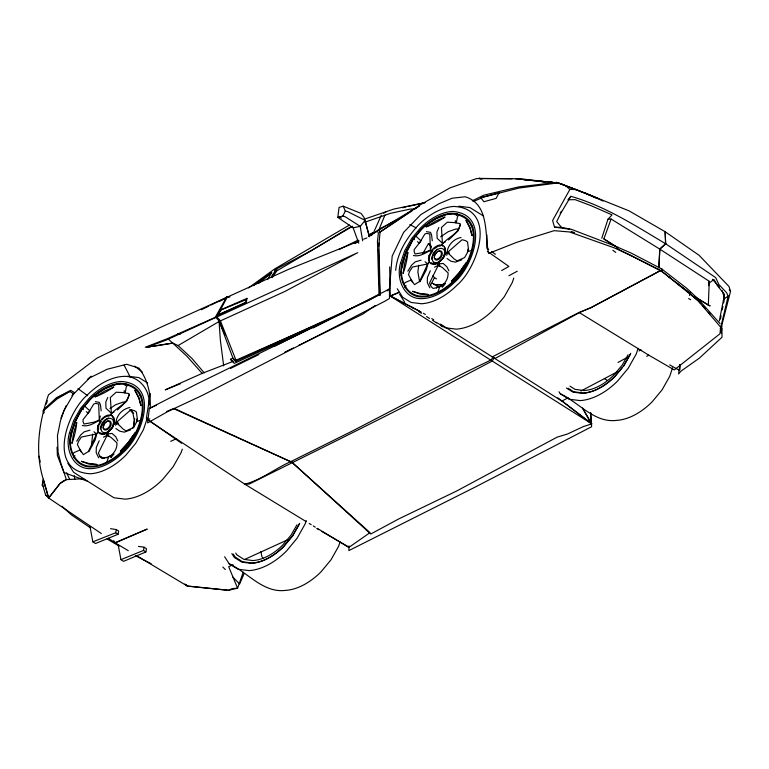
<?xml version="1.0" encoding="UTF-8"?>
<svg xmlns="http://www.w3.org/2000/svg" width="769" height="769" viewBox="0 0 769 769"><rect width="100%" height="100%" fill="white"/><g stroke="black" fill="none" stroke-linecap="round" stroke-linejoin="round"><path stroke-width="1.15" d="M74.747 479.423L74.324 475.694M679.959 369.639L680.056 364.477M100.422 422.268L99.278 419.903L98.672 403.994L95.673 403.389L93.751 404.023L88.233 413.097L86.291 411.723M431.159 251.473L430.4 249.906L429.794 233.987L426.795 233.392L424.873 234.016L419.365 243.091L417.413 241.716M111.486 415.25L110.332 397.506L116.148 392.228L125.222 392.69L126.279 387.018L127.962 384.317M401.178 275.696L401.303 271.486M442.579 246.138L441.454 227.499L447.27 222.222L456.344 222.683L457.401 217.012L459.083 214.311M349.049 545.913L348.886 550.585L476.271 486.527L591.63 426.718L590.688 412.77M679.959 364.468L678.585 373.965L680.844 371.244L699.434 358.075L722.043 337.207L721.918 328.613L698.415 301.198L687.544 291.403L661.6 271.246L661.513 268.794L686.688 288.269L697.983 298.853L710.181 305.937L708.326 305.178L709.258 281.3L659.725 249.06L665.56 243.706L665.118 231.709L628.965 210.821L576.192 189.568L557.929 182.945L515.97 178.754L476.559 178.571L450.048 187.876L419.778 205.112L379.771 232.2L412.28 210.696M486.864 234.843L486.806 248.166L488.709 249.531M659.725 249.06L658.85 267.785L659.898 249.175L665.733 243.821L665.118 231.709L699.088 255.298L728.983 286.481L730.55 291.326L721.774 325.354M106.881 462.179L108.554 456.978C113.822 454.287 117.253 448.894 116.975 442.896L111.245 437.571L106.785 434.985L106.42 433.562L112.447 427.343L115.033 422.21M438.003 292.172L439.282 287.817M313.108 327.978L389.422 288.981L392.2 256.029L403.658 232.315L420.845 214.589L438.878 203.785L452.105 198.219L465.235 196.777C489.43 204.266 484.557 233.824 488.584 253.453L516.864 242.273L554.093 230.681L569.531 231.959L614.46 247.935L630.618 255.298L662.349 271.717L662.08 269.16L631.272 253.126L614.239 245.724L571.377 229.335L561.457 227.374L554.545 227.134L552.603 220.54L569.887 189.414L576.192 189.568M129.836 409.55L133.018 413.53L134.191 419.961L133.739 427.228L134.69 418.596M708.672 285.616L709.258 281.3M720.313 328.132L721.322 332.919L721.918 325.796M378.723 246.215L379.002 242.994M149.051 405.119C150.647 390.046 138.622 374.945 122.761 376.445A60.155 37.931 -57.6 0 0 87.291 395.016M395.699 270.313C397.102 253.011 406.964 237.563 418.413 225.019A60.155 37.931 -57.6 0 1 453.883 206.438C497.553 208.678 478.222 267.016 457.017 285.174A60.155 37.931 -57.6 0 1 421.547 303.755L411.059 302.448L402.725 297.305L397.237 288.74M720.764 326.325L719.938 333.813L674.288 369.899L648.825 355.182L579.076 312.474L492.256 356.864L563.254 401.985L591.784 423.873L583.527 426.516L567.426 434.033L557.064 437.177L456.575 491.055L398.371 519.113L370.745 534.032L291.076 461.487C275.456 468.292 261.364 479.885 244.85 484.21L149.647 421.152M719.323 320.961L724.542 294.412L717.621 285.972L713.968 279.532L708.816 283.28M92.713 434.11L91.742 442.483L92.357 445.549M103.113 427.583L104.699 423.344L107.083 421.316M434.235 257.577L434.946 254.722L436.946 252.165M156.472 405.157L149.33 408.474L147.61 422.912L167.796 411.55L202.458 395.324L385.182 301.044L389.489 298.487L389.422 288.981M418.711 265.257L417.884 272.024L419.576 281.617M358.748 243.244L353.144 227.816L337.802 217.377L339.062 207.428L343.195 206.169L361.084 213.407L364.064 217.483L369.341 236.689M116.696 424.084L116.984 421.931M150.291 393.44L146.331 418.509L181.609 443.29M136.594 422.037L137.19 417.952L136.392 411.982L134.402 410.617L130.941 409.733L114.216 424.334L114.081 419.384L111.928 415.798M467.725 252.03L468.321 247.945L467.523 241.975L465.524 240.61L462.063 239.736L445.338 254.328L445.213 249.377L444.338 247.128M720.524 319.039L721.014 315.684M100.326 429.073C100.595 424.171 103.988 419.201 108.833 417.903M113.899 423.94L113.793 420.335M431.447 259.076L433.332 253.03L437.292 249.079M124.299 390.652L123.992 392.709L129.067 393.632C128.087 404.484 115.388 407.378 110.323 415.51M455.421 220.655L455.113 222.712L460.189 223.635C459.208 234.478 446.51 237.371 441.444 245.513M70.373 440.426C72.007 428.65 76.583 417.384 83.023 407.445M401.889 268.275L404.782 256.202L413.549 238.342M115.946 422.912C116.369 415.241 122.511 408.887 129.932 407.474M447.068 252.905C447.491 245.234 453.643 238.88 461.054 237.467M90.021 526.736L92.838 541.837L115.648 532.773L116.273 529.553L110.515 528.688M92.838 541.837L95.491 543.52L118.041 534.292L118.666 531.071L116.273 529.553M118.109 544.548L120.935 559.659L143.486 550.431L144.111 547.211L138.41 546.384M120.935 559.659L123.588 561.341L145.879 551.95L146.504 548.73L144.111 547.211M721.101 325.854L728.166 296.094L726.609 292.729L718.832 284.463L715.689 277.599L665.56 243.706M110.938 457.468L111.361 455.411L107.285 457.267L102.046 458.449L100.143 456.786L98.394 453.066L108.352 432.86L103.238 434.158L99.864 432.668M722.158 309.926L722.889 306.437M723.619 302.957L724.59 298.314L722.129 290.634M359.19 240.995L288.481 269.39L160.981 327.152L96.942 358.133L48.476 394.833C39.113 421.97 34.518 451.682 43.391 479.587L42.084 485.239L43.881 486.758M689.457 295.431L690.302 292.278M99.278 419.903L100.345 416.039M430.4 249.906L431.476 246.032M46.361 404.042L47.303 400.707M243.206 572.232L237.592 588.218L228.48 590.294L187.511 586.161L136.459 555.583M98.278 431.976L96.904 433.283L95.154 439.935L88.868 451.701M429.4 261.969L428.025 263.277L426.276 269.938L419.989 281.704M137.257 419.086L135.969 423.296L133.47 427.564L126.039 430.909L123.088 429.025L116.542 422.575L115.619 425.276M468.379 249.079L467.091 253.289L464.591 257.557L457.161 260.902L454.21 259.018L447.664 252.568L446.751 255.27M601.771 238.294L607.933 219.29L612.037 214.878L591.015 205.669L575.164 199.652L567.858 199.748M147.331 417.971L143.438 429.688L135.844 443.165L125.885 455.181A60.155 37.931 -57.6 0 1 90.425 473.762C46.755 471.512 66.086 413.174 87.291 395.016M182.291 449.163L181.167 452.537L173.14 466.793L162.605 479.5A63.616 40.113 -57.6 0 1 125.097 499.148L114.004 497.774L105.19 492.333L73.632 472.31L67.826 463.255M306.245 520.613L305.12 523.987L297.094 538.242L286.558 550.95A63.616 40.113 -57.6 0 1 249.05 570.598L237.957 569.223L229.143 563.783L224.625 556.737M340.013 542.049L338.6 546.307L331.016 559.784L321.058 571.8A60.155 37.931 -57.6 0 1 285.587 590.381C263.19 593.255 247.81 572.405 229.143 563.783M513.788 278.032L512.289 282.531L504.262 296.786L493.727 309.494A63.616 40.113 -57.6 0 1 456.219 329.142L445.126 327.767L436.321 322.326M638.116 348.347L636.242 353.99L628.215 368.245L617.68 380.943A63.616 40.113 -57.6 0 1 580.172 400.591L569.079 399.217L560.274 393.776L558.976 391.767M672.558 367.784L669.722 376.31L662.138 389.787L652.179 401.793A60.155 37.931 -57.6 0 1 616.709 420.374C594.312 423.258 578.932 402.408 560.274 393.776M446.155 252.213L443.569 257.336L437.551 263.556L437.907 264.978L442.367 267.564L448.096 272.899C448.375 278.887 444.943 284.28 439.676 286.972M603.867 238.919L618.055 247.906L603.867 238.919L611.095 219.04L659.898 249.175M69.787 391.459L56.887 399.121L43.179 411.002L56.483 397.89L69.787 391.459L73.382 393.68L74.564 392.671L70.69 390.306L56.483 397.89L43.67 409.666L43.179 411.002L43.708 412.972M96.904 433.283L88.464 451.47L83.36 454.652L80.197 449.952L74.612 452.297L72.334 454.143M428.025 263.277L419.595 281.464L414.481 284.645L411.319 279.945L405.734 282.29L403.456 284.136M129.327 394.843L126.866 400.947L117.455 409.992M460.458 224.836L457.997 230.95L448.577 239.986M384.971 214.984L379.194 229.124L395.9 220.395M112.274 427.218L113.62 422.335L113.178 420.335L112.024 418.97L110.303 418.394A8.844 5.575 -57.6 0 0 104.007 421.633L101.335 426.42L101.027 428.804L101.47 430.803L102.623 432.178L104.334 432.745A8.844 5.575 -57.6 0 0 110.64 429.515M132.604 428.573L134.325 424.44M443.396 257.211L444.742 252.338L444.299 250.338L443.146 248.964L441.435 248.397A8.844 5.575 -57.6 0 0 435.129 251.626L432.457 256.413L432.149 258.807L432.591 260.806L433.745 262.171L435.465 262.738A8.844 5.575 -57.6 0 0 441.762 259.509M60.943 418.134L66.24 405.58M243.994 573.885L239.659 583.988L232.92 577.202M99.191 440.762L96.298 447.471L96.212 452.72L98.692 457.853M430.323 270.755L427.42 277.474L427.333 282.713L429.813 287.846M107.756 397.486L105.805 401.947L105.997 408.272L111.543 413.472M438.878 227.48L436.927 231.94L437.128 238.265L442.665 243.465M381.318 215.233L373.407 233.007L368.851 236.006M112.312 427.997L113.264 425.949M444.867 254.923L443.434 257.99L438.59 262.575M442.483 285.405L438.407 287.26L433.168 288.452L431.265 286.779L429.515 283.059L439.483 262.854L434.36 264.151L430.986 262.662M337.802 217.377L342.849 216.012L345.3 211.071L343.195 206.169M430.294 285.568L434.495 277.599L432.822 275.879M436.369 288.087L437.417 286.097M233.363 359.267L219.04 320.779L215.426 317.03L216.637 316.828L227.509 296.699L228.508 296.536M215.426 317.03L226.576 297.161L227.509 296.699M299.631 523.304L292.739 535.551L283.684 546.471A54.657 34.461 -57.6 0 1 251.453 563.35L241.927 562.168L234.362 557.496L231.863 553.603M630.753 353.298L623.861 365.554L614.806 376.464A54.657 34.461 -57.6 0 1 582.575 393.344L573.049 392.161L566.426 388.076M422.815 253.578L428.496 243.513L430.553 244.811M560.197 213.301L561.38 211.215M296.978 524.775L291.076 535.099L282.608 545.183A50.783 32.019 -57.6 0 1 252.655 560.563L243.85 559.342L236.9 554.891L235.756 553.065M299.42 524.006L292.547 536.041L283.569 546.73A53.84 33.951 -57.6 0 1 251.809 563.033L242.485 561.745L235.103 557.025L233.295 554.113M628.1 354.769L622.198 365.092L613.739 375.176A50.783 32.019 -57.6 0 1 583.777 390.556L574.972 389.335L570.012 386.163M623.669 366.034L630.551 354M125.078 385.509L126.078 383.769M456.2 215.512L457.199 213.763M267.535 279.618L271.745 272.572L253.318 285.635M665.733 243.821C635.367 225.702 605.155 206.082 570.896 196.335L561.11 212.696L556.679 221.559L561.457 227.374M306.12 521.565L244.85 484.21L249.214 484.057C330.468 443.675 412.03 403.629 492.179 361.026L494.044 357.998M271.361 277.59L276.821 268.766L311.205 250.742L349.28 227.643L352.625 226.471M76.727 441.185L80.658 434.966L84.167 431.851L89.963 430.179M407.849 271.178L411.78 264.969L415.289 261.844L421.085 260.182M135.19 432.303L128.269 442.588L120.358 451.182L128.212 442.588L132.835 435.956M466.312 262.296L459.391 272.582L451.48 281.175L459.343 272.591L463.957 265.959M71.978 395.66L73.247 393.728M272.226 277.628L276.83 270.861L352.548 226.297M83.148 406.859L82.014 408.464L83.369 409.656M271.822 276.1L277.282 268.439L274.456 270.688M101.335 421.47L98.788 425.334L98.249 430.256M432.466 251.473C430.188 254.145 428.564 257.605 429.467 261.172M111.582 428.891L107.468 432.582M345.3 211.071L347.453 211.523L365.16 220.395L360.209 226.346L353.144 227.816M622.179 367.813L614.7 376.723A53.84 33.951 -57.6 0 1 582.931 393.036L573.607 391.738L568.07 388.201M111.13 457.286L114.004 453.931M442.252 287.279L445.126 283.924M317.347 528.399L348.838 547.432L370.004 532.667L291.076 461.487L351.875 431.274L465.735 372.206L490.747 360.113L493.092 357.393M568.618 198.902L570.896 196.335M419.249 231.325L423.104 227.413M101.931 419.864L104.18 417.682L106.91 416.279L109.208 416.039M433.803 249.127L438.032 246.272L440.329 246.032M73.584 457.132L75.006 455.796M404.705 287.135L406.128 285.789M387.22 290.893L389.72 288.683M87.695 379.107L91.251 376.176M258.49 283.415L271.64 272.928M92.847 396.756L104.949 388.778L115.11 384.788M424.844 226.086L436.071 218.771L445.097 215.06M368.659 235.891L372.975 232.738L368.726 234.843M248.55 287.904L274.696 268.929L349.462 225.048M109.957 408.579L115.638 404.725L123.29 402.043L125.616 402.052M440.647 236.823L448.221 231.68L455.873 228.999L458.199 229.018M414.251 209.389L419.182 206.13M724.042 298.824L728.166 296.094M220.145 321.029L285.088 291.345L357.72 252.684L166.7 339.879L147.11 347.194M369.235 235.872L419.105 206.034M372.619 233.997L376.954 231.286M374.993 305.639L362.93 314.031L298.785 345.358M168.113 338.966L172.746 343.099L178.091 345.56L219.059 321.529L225.279 334.948M106.785 434.985L108.842 433.783L112.063 433.456L115.783 436.802L117.772 440.839M437.907 264.978L439.964 263.777L443.184 263.45L446.904 266.795L448.894 270.832M501.638 270.553L508.905 266.43L487.335 251.319M149.33 408.474L196.797 384L351.827 308.234M383.596 213.205L386.307 211.725M137.459 421.566L139.189 420.624L141.294 420.595M468.581 251.559L470.311 250.617M618.007 362.459L627.466 357.287M639.029 350.962L641.135 349.808M508.905 275.735L517.258 271.217M219.655 301.313L227.951 296.863L210.869 305.11M700.646 303.476L698.329 300.842L660.725 270.448L591.101 307.658L579.076 312.474M660.725 270.448L590.986 307.581L579.345 312.637L494.89 358.537L440.512 324.105M561.831 401.101L568.195 397.736M580.922 391.017L618.055 371.417M646.7 356.297L648.825 355.182M369.38 236.208L372.513 234.564M433.034 250.694L430.755 250.185C425.401 252.972 419.816 257.009 413.443 255.529M343.435 312.877L234.295 363.391L230.45 359.315L232.738 358.123L236.381 361.17L220.251 320.5L216.637 316.828M230.392 368.505L258.778 354.586M378.329 295.161L274.898 346.069M338.994 249.598L358.104 240.111M284.886 352.144L293.431 347.963M434.562 267.17L438.243 265.372M103.44 437.167L107.122 435.379M201.267 309.753L208.735 306.139M357.72 241.956L354.509 243.475L357.691 241.927M147.686 419.845L149.82 418.845M170.689 441.339L176.101 438.868M233.017 564.734L228.691 566.715L237.592 588.218L232.228 588.573L228.48 590.294L187.357 585.988M244.927 559.303L288.24 539.53M234.574 360.834L325.652 320.692M216.07 316.982L167.536 338.6L145.283 347.252L172.746 343.099L187.117 356.432L202.382 373.667M108.314 538.223L115.273 542.904L147.225 529.072L115.014 542.741L113.639 540.934M327.854 319.75L331.16 318.328M399.101 292.403L390.268 296.142L389.672 266.891M399.082 292.307L390.239 296.007L419.951 311.445M166.738 411.444L174.082 408.397L293.249 462.871L173.707 408.656M180.407 383.731L165.258 389.864L202.881 373.071L233.478 361.257M363.612 239.226L366.928 237.89M461.804 259.787L455.431 262.142L450.951 261.21L447.029 258.547M130.682 429.794L124.309 432.149L119.829 431.217L115.908 428.544M443.059 242.841L445.116 242.11M111.938 412.847L113.995 412.107M445.338 283.434L442.06 284.578L435.081 284.54L432.274 283.165M364.891 222.212L390.537 213.292L410.175 209.101L414.549 209.014M363.689 219.396L393.949 209.024L425.42 202.535L408.301 206.457M430.755 250.185L424.43 252.299L415.106 254.02L414.116 251.482L414.26 249.473L421.037 240.899L415.337 235.65M104.805 433.408L106.583 432.851M547.701 182.051L552.844 182.378M402.591 207.755L406.013 206.976M219.04 320.779L220.251 320.5M447.375 214.503L452.903 213.532M116.254 384.51L121.781 383.539M148.34 347.213L150.666 346.819M152.993 346.425L172.746 343.099M557.794 182.916L518.854 188.088L483.538 197.075L473.964 201.305L472.291 200.815L483.624 195.259L518.662 186.905L556.689 182.388L562.187 184.31L556.689 182.388M607.933 219.29L611.095 219.04M83.696 478.712L66.374 479.616L62.885 481.279L60.059 483.461L48.62 497.985L101.354 533.542M229.979 296.978L226.576 297.161M438.888 251.059L440.762 251.473C442.992 254.587 439.397 259.547 435.802 259.297L434.418 258.115M442.031 286.02L437.378 286.001L433.639 284.165M107.766 421.056L109.631 421.479C111.87 424.594 108.275 429.554 104.68 429.304L103.296 428.122M108.314 457.613L102.498 457.584L99.691 456.2M511.981 178.793L478.876 178.379L481.211 178.744M515.528 178.841L521.44 178.917L552.767 182.464M524.045 179.917L528.774 180.35M532.321 180.667L537.06 181.09M539.425 181.301L545.336 181.84M545.75 181.84L536.839 180.994L543.741 181.888M547.98 182.051L552.44 182.474M458.862 206.198L469.955 207.582L483.691 216.147M127.741 376.204L138.833 377.589L147.638 383.02M82.321 425.526C88.695 427.016 94.279 422.979 99.634 420.182L93.309 422.306L83.984 424.027L82.994 421.479L83.139 419.48L89.915 410.906L84.215 405.657M482.384 178.869L478.876 178.379L481.221 178.735M554.545 227.134L569.675 229.229M433.629 263.027L435.927 263.402M437.782 265.661L440.079 266.036M106.66 435.667L108.958 436.042M426.497 231.632L430.563 232.392L431.601 235.083L432.274 240.812M95.375 401.629L99.432 402.398L100.479 405.08L101.152 410.819M342.849 216.012L345.396 216.848L360.209 226.346L362.66 240.822M571.127 231.402L574.51 232.642M87.051 481.058L64 472.57L57.396 455.527L57.06 447.173M587.574 194.124L561.62 184.166L597.724 198.123M177.956 333.458L180.138 334.352M603.194 201.045L584.815 192.923L595.466 197.883M151.195 563.764L135.334 555.66M100.114 456.738L103.863 458.574M617.103 248.733L659.658 269.919M409.829 224.615L416.25 227.884M421.249 312.147L389.758 295.719L492.179 361.026M688.601 298.583L690.639 299.708M339.398 216.896L341.446 218.031M669.732 364.881L678.912 370.091M316.838 528.534L318.875 529.716M321.942 531.494L349.462 547.47M107.083 538.954L119.195 546.115M115.014 542.741L128.288 550.691M309.186 523.429L311.224 524.679M313.271 525.929L315.309 527.169M490.747 360.113L591.784 423.873M604.415 378.569L607.452 380.492M434.495 277.599L436.542 278.897M423.344 313.233L425.363 314.511M431.755 318.577L433.754 319.846M411.357 306.898L413.376 308.177M418.432 311.387L421.46 313.31M426.507 316.511L429.535 318.433M432.562 320.356L436.609 322.913M440.647 325.479L442.665 326.758M115.648 532.773L118.041 534.292M143.486 550.431L145.879 551.95M694.494 296.344L708.326 305.178M90.655 528.005L71.248 514.749L61.953 506.213M150.224 407.878C150.926 393.776 147.667 379.444 138.929 368.12L126.702 364.266L107.179 369.255L89.713 377.877L73.507 394.132L63.808 410.829L60.415 421.018L57.454 435.629L58.069 452.278L60.722 462.803L66.374 479.616L60.059 483.461L48.668 498.091L43.285 479.222L42.785 485.306L45.544 494.832L48.437 496.841M491.574 251.569L495.39 254.299M612.855 250.3L615.748 252.376M77.996 388.624L87.676 395.708M557.842 397.823L591.563 423.709L582.729 408.233M134.681 366.131L142.227 371.985M184.791 584.046L187.511 586.161L186.146 584.43M669.078 276.965L670.943 278.426M676.557 282.79L690.581 293.71M230.45 359.315L232.94 361.267M413.136 238.467L414.501 239.649M565.35 185.444L569.887 189.414M425.084 261.739L427.612 263.959L412.453 267.054L409.531 271.553L408.541 274.629L412.444 282.175M93.962 431.745L96.49 433.956L81.331 437.061L78.409 441.56L77.419 444.636L81.322 452.182M178.091 345.56L191.942 358.441L204.304 372.927M222.818 567.022L225.346 569.56M729.204 289.923L730.55 291.326M45.544 494.832L48.668 498.091L43.391 479.587M232.738 358.123L235.756 361.286L368.659 300.496L379.002 294.825L377.454 241.485L378.386 233.007L377.079 230.748L378.636 229.623L380.021 232.228L378.944 244.552L380.146 295.238M719.438 286.991L712.459 279.282M697.983 298.853L720.082 323.662M702.972 306.11L705.288 308.754M708.384 312.262L709.931 314.021M130.663 409.569L133.739 413.414M113.822 541.049L115.273 542.904M428.496 243.513L431.053 246.897M263.161 558.4L261.921 556.66L260.893 551.565M399.592 294.258L404.754 302.304M471.061 224.74L472.762 227.48M139.929 394.737L141.073 396.573M582.556 408.214L591.342 423.681L590.534 412.617M69.46 478.933L66.643 472.791M124.126 365.169L130.519 377.598M365.16 220.395L369.38 236.564M448.865 252.155L449.471 254.587M117.744 422.162L118.349 424.594M38.95 456.19L40.267 462.006M223.683 365.938L220.376 340.321L219.059 321.529M43.67 409.666L44.054 412.684M378.444 249.425L379.809 295.296M721.255 328.594L721.322 332.919M76.717 422.537C76.064 429.64 74.382 436.811 71.93 443.502L73.613 432.957L76.717 422.537M407.839 252.54C407.186 259.634 405.513 266.805 403.052 273.495L404.734 262.95L407.839 252.54M70.979 433.053C66.451 448.048 74.631 468.532 92.693 466.908A51.677 32.586 -57.6 0 0 123.175 450.942C141.39 435.341 158.001 385.231 120.483 383.298A51.677 32.586 -57.6 0 0 90.011 399.255L81.456 409.579L74.939 421.162L70.979 433.053M402.11 263.056C397.573 278.051 405.753 298.526 423.825 296.901A51.677 32.586 -57.6 0 0 454.296 280.945C472.512 265.334 489.122 215.224 451.605 213.292A51.677 32.586 -57.6 0 0 421.133 229.249L412.578 239.572L406.061 251.155L402.11 263.056M69.47 432.899C64.663 448.462 72.757 470.013 91.646 468.609A53.84 33.951 -57.6 0 0 123.405 452.307C142.438 436.129 160.24 384.087 121.3 381.462A53.84 33.951 -57.6 0 0 89.54 397.775L80.562 408.464L73.689 420.499L69.47 432.899M71.565 432.457C67.038 447.135 74.67 467.465 92.482 466.139A50.783 32.019 -57.6 0 0 122.444 450.759C140.391 435.494 157.184 386.413 120.454 383.942A50.783 32.019 -57.6 0 0 90.502 399.322L82.033 409.406L75.545 420.758L71.565 432.457M400.591 262.892C395.785 278.455 403.879 300.006 422.767 298.612A53.84 33.951 -57.6 0 0 454.527 282.3C473.56 266.122 491.362 214.08 452.422 211.465A53.84 33.951 -57.6 0 0 420.662 227.768L411.684 238.457L404.811 250.492L400.591 262.892M402.696 262.45C398.159 277.128 405.792 297.459 423.604 296.132A50.783 32.019 -57.6 0 0 453.566 280.752C471.512 265.497 488.305 216.406 451.586 213.936A50.783 32.019 -57.6 0 0 421.623 229.316L413.155 239.399L406.676 250.752L402.696 262.45M103.229 425.815L103.354 428.766L104.901 430.082C108.919 430.371 112.947 424.815 110.448 421.325L108.352 420.864L106.631 421.46L104.497 423.277L103.229 425.815M434.35 255.817L434.475 258.759L436.023 260.085C440.041 260.364 444.069 254.808 441.569 251.328L439.474 250.857L437.753 251.453L435.629 253.27L434.35 255.817M97.817 425.815L97.394 429.044L97.999 431.745L99.547 433.591L101.873 434.36A11.948 7.536 -57.6 0 0 110.38 429.996C113.168 426.622 115.388 421.989 113.812 417.605L112.255 415.75L109.938 414.981A11.948 7.536 -57.6 0 0 101.421 419.345L97.817 425.815M428.939 255.808L428.516 259.038L429.121 261.739L430.669 263.584L432.995 264.363A11.948 7.536 -57.6 0 0 441.502 259.989C444.29 256.615 446.51 251.992 444.934 247.599L443.377 245.753L441.06 244.975A11.948 7.536 -57.6 0 0 432.553 249.348L428.939 255.808M247.012 298.372L246.224 302.553L217.166 315.569L221.164 309.638L247.012 298.372M246.378 299.497L245.705 302.342L217.81 314.954L221.078 309.965L246.378 299.497M499.062 192.798L496.149 198.354L483.903 201.747L480.76 197.71L499.062 192.798M113.697 387.134C107.968 391.113 101.585 394.43 95.039 396.939L104.728 391.017L113.697 387.134M444.818 217.127C439.089 221.107 432.707 224.433 426.161 226.932L435.85 221.011L444.818 217.127M428.054 294.479L419.643 293.95L412.501 291.297L420.364 293.556L428.054 294.479M96.932 464.486L88.512 463.957L81.379 461.304L89.242 463.563L96.932 464.486M467.523 222.76L465.966 220.328L469.974 228.316L472.06 235.631L470.09 227.557L467.523 222.76M136.392 392.767L134.835 390.335L138.853 398.323L140.938 405.638L138.958 397.563L136.392 392.767"/></g></svg>
